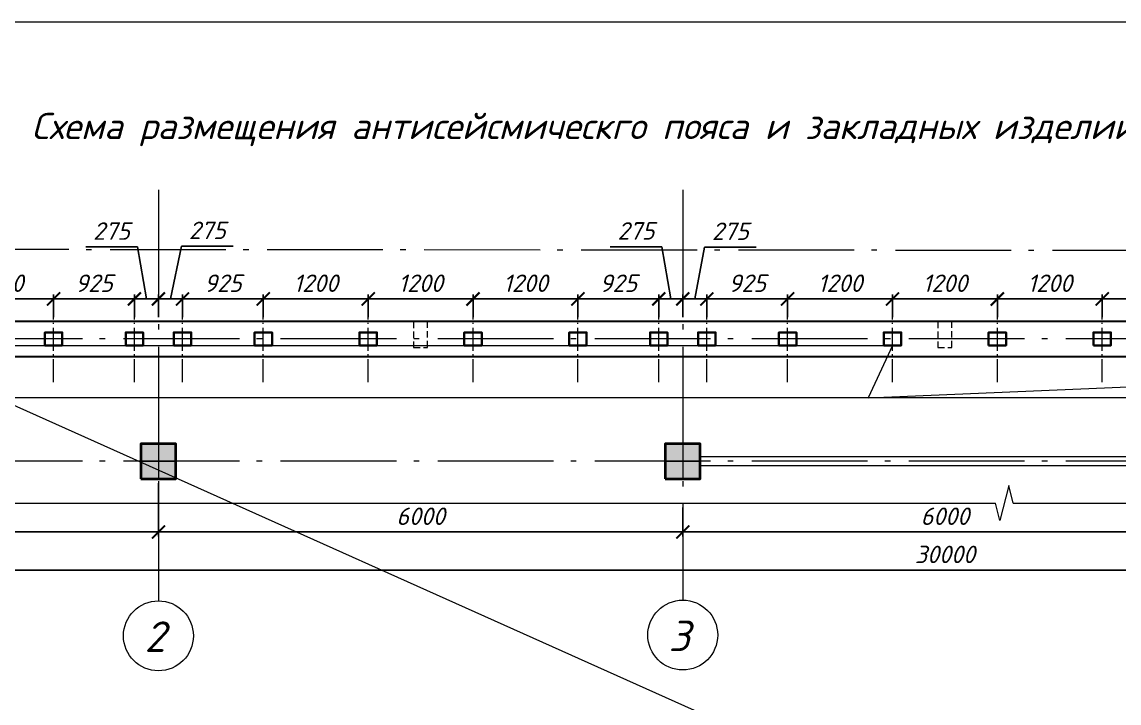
# Model space of a CAD drawing. Header units: millimetres. Extents: x -261261 to 40490, y -238222 to -44846.
# Drawn here: x -210213 to -197658, y -106135 to -98337 of the extents above; entities that cross this region are included whole.
import ezdxf
from ezdxf import colors
from ezdxf.entities.mleader import LeaderData, LeaderLine
from ezdxf.enums import TextEntityAlignment as Align
from ezdxf.math import Vec2, Vec3

# ---------------------------------------------------------------- set-up
doc = ezdxf.new("R2010")
doc.units = ezdxf.units.MM
doc.header["$MEASUREMENT"] = 0
doc.linetypes.add('Double Dashed', pattern=[1797.222233, 1325, -211.666656, 63.333344, -197.222233])
doc.linetypes.add('штриховаяX2', pattern=[38.1, 25.4, -12.7])
doc.layers.get('0').update_dxf_attribs({"lineweight": 5})
for name, color, linetype, lineweight in [('#Бетон', 10, 'Continuous', 35), ('#Выноски', 150, 'Continuous', 15), ('#Оси', 7, 'Continuous', 5), ('0_Ном._пера__99', 7, 'Continuous', 40), ('колонны_Ном._пера__94', 252, 'Continuous', 13), ('колонны_Ном._пера__99', 7, 'Continuous', 40), ('Конструкции', 160, 'Continuous', 5), ('оси_Ном._пера__96', 7, 'Continuous', 5), ('оси_Ном._пера__97', 7, 'Continuous', 20), ('размеры', 7, 'Continuous', 5)]:
    doc.layers.add(name, color=color, linetype=linetype, lineweight=lineweight)
doc.layers.add('#стены наруж', color=7, linetype='Continuous')
doc.layers.add('колонны', color=7, linetype='Continuous')
doc.styles.add('GOST 2.304', font='isocpeui.ttf')
doc.styles.get("Standard").update_dxf_attribs({"font": 'isocpeui.ttf'})
doc.styles.add('STEP PR', font='isocpeui.ttf')
doc.dimstyles.get("Standard").update_dxf_attribs({"dimtxt": 200, "dimasz": 150, "dimexe": 50, "dimexo": 50, "dimgap": 80, "dimtad": 1, "dimdec": 0, "dimzin": 0, "dimdsep": 46, "dimtxsty": 'Standard', "dimblk": 'ARCHTICK', "dimcen": 5, "dimdle": 50, "dimadec": 0, "dimazin": 0, "dimtfac": 1, "dimtdec": 0, "dimtofl": 0, "dimtmove": 1, "dimatfit": 3, "dimfxl": 1, "dimtolj": 1, "dimtzin": 0, "dimarcsym": 0})

# ---------------------------------------------------------------- blocks, each defined once
blk = doc.blocks.new('Колонна_15_1', base_point=(22379, 71856))
at = {"layer": 'колонны_Ном._пера__94', "linetype": 'Continuous', "true_color": 0x7d7d7d}
blk.add_hatch(color=8, dxfattribs=at).paths.add_polyline_path([(22179, 71647), (22579, 71647), (22579, 72047), (22179, 72047)])
blk.add_hatch(color=8, dxfattribs=at).paths.add_polyline_path([(22179, 71647), (22579, 71647), (22579, 72047), (22179, 72047)])
at = {"layer": 'колонны_Ном._пера__99', "linetype": 'Continuous', "flags": 128}
blk.add_lwpolyline([(22179, 71647), (22579, 71647), (22579, 72047), (22179, 72047)], close=True, dxfattribs=at)
at = {"layer": 'колонны_Ном._пера__99', "color": 8, "linetype": 'Continuous', "true_color": 0x737373, "flags": 128}
blk.add_lwpolyline([(22179, 71647), (22579, 71647), (22579, 72047), (22179, 72047)], close=True, dxfattribs=at)
at = {"layer": 'оси_Ном._пера__96', "color": 253, "lineweight": 5, "true_color": 0x9c9c9c}
for points in [[(22379, 72047), (22379, 71647)], [(22379, 72047), (22379, 71647)], [(22179, 71847), (22579, 71847)], [(22179, 71847), (22579, 71847)]]:
    blk.add_lwpolyline(points, dxfattribs=at)
blk = doc.blocks.new('Связ001')
at = {"layer": 'Конструкции', "color": 102, "linetype": 'Continuous', "lineweight": 9}
blk.add_lwpolyline([(5837, 0), (5837, 100), (0, 100), (0, 0), (5837, 0)], dxfattribs=at)
blk = doc.blocks.new('*U282')
at = {"color": 0, "linetype": 'ByBlock', "lineweight": -2}
for p, q in [((102.129, 0), (102.441, 1.25)), ((102.441, 1.25), (103.066, -1.25)), ((102.129, 0), (0, 0)), ((103.066, -1.25), (103.379, 0)), ((205.507, 0), (103.379, 0))]:
    blk.add_line(p, q, dxfattribs=at)
blk = doc.blocks.new('_ArchTick')
at = {"color": 0, "linetype": 'ByBlock', "const_width": 0.15}
blk.add_lwpolyline([(-0.5, -0.5), (0.5, 0.5)], dxfattribs=at)
blk = doc.blocks.new('*D288')
at = {"layer": 'Defpoints', "color": 0, "transparency": 16777216}
for p in [(-209851, -101508), (-211051, -101766), (-209851, -101766)]:
    blk.add_point(p, dxfattribs=at)
at = {"layer": 'размеры', "color": 0, "lineweight": -2, "transparency": 16777216}
for p, q in [((-211101, -101508), (-209801, -101508)), ((-211051, -101716), (-211051, -101458)), ((-209851, -101716), (-209851, -101458))]:
    blk.add_line(p, q, dxfattribs=at)
at = {"layer": 'размеры', "color": 0, "lineweight": -2, "transparency": 16777216, "xscale": 150, "yscale": 150, "zscale": 150, "rotation": 180}
blk.add_blockref('_ArchTick', (-211051, -101508), dxfattribs=at)
at = {"layer": 'размеры', "color": 0, "lineweight": -2, "transparency": 16777216, "xscale": 150, "yscale": 150, "zscale": 150}
blk.add_blockref('_ArchTick', (-209851, -101508), dxfattribs=at)
at = {"layer": 'размеры', "color": 0, "transparency": 16777216, "insert": (-210451, -101328), "char_height": 200, "attachment_point": 5, "style": 'STEP PR'}
blk.add_mtext('\\A1;1200', dxfattribs=at)
blk = doc.blocks.new('*D289')
at = {"layer": 'Defpoints', "color": 0, "transparency": 16777216}
for p in [(-208926, -101508), (-209851, -101766), (-208926, -101766)]:
    blk.add_point(p, dxfattribs=at)
at = {"layer": 'размеры', "color": 0, "lineweight": -2, "transparency": 16777216}
for p, q in [((-209901, -101508), (-208876, -101508)), ((-209851, -101716), (-209851, -101458)), ((-208926, -101716), (-208926, -101458))]:
    blk.add_line(p, q, dxfattribs=at)
at = {"layer": 'размеры', "color": 0, "lineweight": -2, "transparency": 16777216, "xscale": 150, "yscale": 150, "zscale": 150, "rotation": 180}
blk.add_blockref('_ArchTick', (-209851, -101508), dxfattribs=at)
at = {"layer": 'размеры', "color": 0, "lineweight": -2, "transparency": 16777216, "xscale": 150, "yscale": 150, "zscale": 150}
blk.add_blockref('_ArchTick', (-208926, -101508), dxfattribs=at)
at = {"layer": 'размеры', "color": 0, "transparency": 16777216, "insert": (-209388, -101328), "char_height": 200, "attachment_point": 5, "style": 'STEP PR'}
blk.add_mtext('\\A1;925', dxfattribs=at)
blk = doc.blocks.new('*D290')
at = {"layer": 'Defpoints', "color": 0, "transparency": 16777216}
for p in [(-208651, -101508), (-208926, -101766), (-208651, -101766)]:
    blk.add_point(p, dxfattribs=at)
at = {"layer": 'размеры', "color": 0, "lineweight": -2, "transparency": 16777216}
for p, q in [((-208892, -100912), (-209483, -100912)), ((-208789, -101508), (-208892, -100912)), ((-208976, -101508), (-208601, -101508)), ((-208926, -101716), (-208926, -101458)), ((-208651, -101716), (-208651, -101458))]:
    blk.add_line(p, q, dxfattribs=at)
at = {"layer": 'размеры', "color": 0, "lineweight": -2, "transparency": 16777216, "xscale": 150, "yscale": 150, "zscale": 150, "rotation": 180}
blk.add_blockref('_ArchTick', (-208926, -101508), dxfattribs=at)
at = {"layer": 'размеры', "color": 0, "lineweight": -2, "transparency": 16777216, "xscale": 150, "yscale": 150, "zscale": 150}
blk.add_blockref('_ArchTick', (-208651, -101508), dxfattribs=at)
at = {"layer": 'размеры', "color": 0, "transparency": 16777216, "insert": (-209188, -100731), "char_height": 200, "attachment_point": 5, "style": 'STEP PR'}
blk.add_mtext('\\A1;275', dxfattribs=at)
blk = doc.blocks.new('*D291')
at = {"layer": 'Defpoints', "color": 0, "transparency": 16777216}
for p in [(-208376, -101508), (-208651, -101766), (-208376, -101766)]:
    blk.add_point(p, dxfattribs=at)
at = {"layer": 'размеры', "color": 0, "lineweight": -2, "transparency": 16777216}
for p, q in [((-208514, -101508), (-208388, -100904)), ((-208388, -100904), (-207797, -100904)), ((-208701, -101508), (-208326, -101508)), ((-208651, -101716), (-208651, -101458)), ((-208376, -101716), (-208376, -101458))]:
    blk.add_line(p, q, dxfattribs=at)
at = {"layer": 'размеры', "color": 0, "lineweight": -2, "transparency": 16777216, "xscale": 150, "yscale": 150, "zscale": 150, "rotation": 180}
blk.add_blockref('_ArchTick', (-208651, -101508), dxfattribs=at)
at = {"layer": 'размеры', "color": 0, "lineweight": -2, "transparency": 16777216, "xscale": 150, "yscale": 150, "zscale": 150}
blk.add_blockref('_ArchTick', (-208376, -101508), dxfattribs=at)
at = {"layer": 'размеры', "color": 0, "transparency": 16777216, "insert": (-208092, -100723), "char_height": 200, "attachment_point": 5, "style": 'STEP PR'}
blk.add_mtext('\\A1;275', dxfattribs=at)
blk = doc.blocks.new('*D292')
at = {"layer": 'Defpoints', "color": 0, "transparency": 16777216}
for p in [(-207451, -101508), (-208376, -101766), (-207451, -101766)]:
    blk.add_point(p, dxfattribs=at)
at = {"layer": 'размеры', "color": 0, "lineweight": -2, "transparency": 16777216}
for p, q in [((-208426, -101508), (-207401, -101508)), ((-208376, -101716), (-208376, -101458)), ((-207451, -101716), (-207451, -101458))]:
    blk.add_line(p, q, dxfattribs=at)
at = {"layer": 'размеры', "color": 0, "lineweight": -2, "transparency": 16777216, "xscale": 150, "yscale": 150, "zscale": 150, "rotation": 180}
blk.add_blockref('_ArchTick', (-208376, -101508), dxfattribs=at)
at = {"layer": 'размеры', "color": 0, "lineweight": -2, "transparency": 16777216, "xscale": 150, "yscale": 150, "zscale": 150}
blk.add_blockref('_ArchTick', (-207451, -101508), dxfattribs=at)
at = {"layer": 'размеры', "color": 0, "transparency": 16777216, "insert": (-207913, -101328), "char_height": 200, "attachment_point": 5, "style": 'STEP PR'}
blk.add_mtext('\\A1;925', dxfattribs=at)
blk = doc.blocks.new('*D293')
at = {"layer": 'Defpoints', "color": 0, "transparency": 16777216}
for p in [(-206251, -101508), (-207451, -101766), (-206251, -101766)]:
    blk.add_point(p, dxfattribs=at)
at = {"layer": 'размеры', "color": 0, "lineweight": -2, "transparency": 16777216}
for p, q in [((-207501, -101508), (-206201, -101508)), ((-207451, -101716), (-207451, -101458)), ((-206251, -101716), (-206251, -101458))]:
    blk.add_line(p, q, dxfattribs=at)
at = {"layer": 'размеры', "color": 0, "lineweight": -2, "transparency": 16777216, "xscale": 150, "yscale": 150, "zscale": 150, "rotation": 180}
blk.add_blockref('_ArchTick', (-207451, -101508), dxfattribs=at)
at = {"layer": 'размеры', "color": 0, "lineweight": -2, "transparency": 16777216, "xscale": 150, "yscale": 150, "zscale": 150}
blk.add_blockref('_ArchTick', (-206251, -101508), dxfattribs=at)
at = {"layer": 'размеры', "color": 0, "transparency": 16777216, "insert": (-206851, -101328), "char_height": 200, "attachment_point": 5, "style": 'STEP PR'}
blk.add_mtext('\\A1;1200', dxfattribs=at)
blk = doc.blocks.new('*D294')
at = {"layer": 'Defpoints', "color": 0, "transparency": 16777216}
for p in [(-205051, -101508), (-206251, -101766), (-205051, -101766)]:
    blk.add_point(p, dxfattribs=at)
at = {"layer": 'размеры', "color": 0, "lineweight": -2, "transparency": 16777216}
for p, q in [((-206301, -101508), (-205001, -101508)), ((-206251, -101716), (-206251, -101458)), ((-205051, -101716), (-205051, -101458))]:
    blk.add_line(p, q, dxfattribs=at)
at = {"layer": 'размеры', "color": 0, "lineweight": -2, "transparency": 16777216, "xscale": 150, "yscale": 150, "zscale": 150, "rotation": 180}
blk.add_blockref('_ArchTick', (-206251, -101508), dxfattribs=at)
at = {"layer": 'размеры', "color": 0, "lineweight": -2, "transparency": 16777216, "xscale": 150, "yscale": 150, "zscale": 150}
blk.add_blockref('_ArchTick', (-205051, -101508), dxfattribs=at)
at = {"layer": 'размеры', "color": 0, "transparency": 16777216, "insert": (-205651, -101328), "char_height": 200, "attachment_point": 5, "style": 'STEP PR'}
blk.add_mtext('\\A1;1200', dxfattribs=at)
blk = doc.blocks.new('*D295')
at = {"layer": 'Defpoints', "color": 0, "transparency": 16777216}
for p in [(-203851, -101508), (-205051, -101766), (-203851, -101766)]:
    blk.add_point(p, dxfattribs=at)
at = {"layer": 'размеры', "color": 0, "lineweight": -2, "transparency": 16777216}
for p, q in [((-205101, -101508), (-203801, -101508)), ((-205051, -101716), (-205051, -101458)), ((-203851, -101716), (-203851, -101458))]:
    blk.add_line(p, q, dxfattribs=at)
at = {"layer": 'размеры', "color": 0, "lineweight": -2, "transparency": 16777216, "xscale": 150, "yscale": 150, "zscale": 150, "rotation": 180}
blk.add_blockref('_ArchTick', (-205051, -101508), dxfattribs=at)
at = {"layer": 'размеры', "color": 0, "lineweight": -2, "transparency": 16777216, "xscale": 150, "yscale": 150, "zscale": 150}
blk.add_blockref('_ArchTick', (-203851, -101508), dxfattribs=at)
at = {"layer": 'размеры', "color": 0, "transparency": 16777216, "insert": (-204451, -101328), "char_height": 200, "attachment_point": 5, "style": 'STEP PR'}
blk.add_mtext('\\A1;1200', dxfattribs=at)
blk = doc.blocks.new('*D296')
at = {"layer": 'Defpoints', "color": 0, "transparency": 16777216}
for p in [(-202926, -101508), (-203851, -101766), (-202926, -101766)]:
    blk.add_point(p, dxfattribs=at)
at = {"layer": 'размеры', "color": 0, "lineweight": -2, "transparency": 16777216}
for p, q in [((-203901, -101508), (-202876, -101508)), ((-203851, -101716), (-203851, -101458)), ((-202926, -101716), (-202926, -101458))]:
    blk.add_line(p, q, dxfattribs=at)
at = {"layer": 'размеры', "color": 0, "lineweight": -2, "transparency": 16777216, "xscale": 150, "yscale": 150, "zscale": 150, "rotation": 180}
blk.add_blockref('_ArchTick', (-203851, -101508), dxfattribs=at)
at = {"layer": 'размеры', "color": 0, "lineweight": -2, "transparency": 16777216, "xscale": 150, "yscale": 150, "zscale": 150}
blk.add_blockref('_ArchTick', (-202926, -101508), dxfattribs=at)
at = {"layer": 'размеры', "color": 0, "transparency": 16777216, "insert": (-203388, -101328), "char_height": 200, "attachment_point": 5, "style": 'STEP PR'}
blk.add_mtext('\\A1;925', dxfattribs=at)
blk = doc.blocks.new('*D297')
at = {"layer": 'Defpoints', "color": 0, "transparency": 16777216}
for p in [(-202651, -101508), (-202926, -101766), (-202651, -101766)]:
    blk.add_point(p, dxfattribs=at)
at = {"layer": 'размеры', "color": 0, "lineweight": -2, "transparency": 16777216}
for p, q in [((-202891, -100910), (-203481, -100910)), ((-202789, -101508), (-202891, -100910)), ((-202976, -101508), (-202601, -101508)), ((-202926, -101716), (-202926, -101458)), ((-202651, -101716), (-202651, -101458))]:
    blk.add_line(p, q, dxfattribs=at)
at = {"layer": 'размеры', "color": 0, "lineweight": -2, "transparency": 16777216, "xscale": 150, "yscale": 150, "zscale": 150, "rotation": 180}
blk.add_blockref('_ArchTick', (-202926, -101508), dxfattribs=at)
at = {"layer": 'размеры', "color": 0, "lineweight": -2, "transparency": 16777216, "xscale": 150, "yscale": 150, "zscale": 150}
blk.add_blockref('_ArchTick', (-202651, -101508), dxfattribs=at)
at = {"layer": 'размеры', "color": 0, "transparency": 16777216, "insert": (-203186, -100729), "char_height": 200, "attachment_point": 5, "style": 'STEP PR'}
blk.add_mtext('\\A1;275', dxfattribs=at)
blk = doc.blocks.new('*D298')
at = {"layer": 'Defpoints', "color": 0, "transparency": 16777216}
for p in [(-202376, -101508), (-202651, -101766), (-202376, -101766)]:
    blk.add_point(p, dxfattribs=at)
at = {"layer": 'размеры', "color": 0, "lineweight": -2, "transparency": 16777216}
for p, q in [((-202514, -101508), (-202401, -100914)), ((-202401, -100914), (-201810, -100914)), ((-202701, -101508), (-202326, -101508)), ((-202651, -101716), (-202651, -101458)), ((-202376, -101716), (-202376, -101458))]:
    blk.add_line(p, q, dxfattribs=at)
at = {"layer": 'размеры', "color": 0, "lineweight": -2, "transparency": 16777216, "xscale": 150, "yscale": 150, "zscale": 150, "rotation": 180}
blk.add_blockref('_ArchTick', (-202651, -101508), dxfattribs=at)
at = {"layer": 'размеры', "color": 0, "lineweight": -2, "transparency": 16777216, "xscale": 150, "yscale": 150, "zscale": 150}
blk.add_blockref('_ArchTick', (-202376, -101508), dxfattribs=at)
at = {"layer": 'размеры', "color": 0, "transparency": 16777216, "insert": (-202106, -100733), "char_height": 200, "attachment_point": 5, "style": 'STEP PR'}
blk.add_mtext('\\A1;275', dxfattribs=at)
blk = doc.blocks.new('*D299')
at = {"layer": 'Defpoints', "color": 0, "transparency": 16777216}
for p in [(-201451, -101508), (-202376, -101766), (-201451, -101766)]:
    blk.add_point(p, dxfattribs=at)
at = {"layer": 'размеры', "color": 0, "lineweight": -2, "transparency": 16777216}
for p, q in [((-202426, -101508), (-201401, -101508)), ((-202376, -101716), (-202376, -101458)), ((-201451, -101716), (-201451, -101458))]:
    blk.add_line(p, q, dxfattribs=at)
at = {"layer": 'размеры', "color": 0, "lineweight": -2, "transparency": 16777216, "xscale": 150, "yscale": 150, "zscale": 150, "rotation": 180}
blk.add_blockref('_ArchTick', (-202376, -101508), dxfattribs=at)
at = {"layer": 'размеры', "color": 0, "lineweight": -2, "transparency": 16777216, "xscale": 150, "yscale": 150, "zscale": 150}
blk.add_blockref('_ArchTick', (-201451, -101508), dxfattribs=at)
at = {"layer": 'размеры', "color": 0, "transparency": 16777216, "insert": (-201913, -101328), "char_height": 200, "attachment_point": 5, "style": 'STEP PR'}
blk.add_mtext('\\A1;925', dxfattribs=at)
blk = doc.blocks.new('*D300')
at = {"layer": 'Defpoints', "color": 0, "transparency": 16777216}
for p in [(-200251, -101508), (-201451, -101766), (-200251, -101766)]:
    blk.add_point(p, dxfattribs=at)
at = {"layer": 'размеры', "color": 0, "lineweight": -2, "transparency": 16777216}
for p, q in [((-201501, -101508), (-200201, -101508)), ((-201451, -101716), (-201451, -101458)), ((-200251, -101716), (-200251, -101458))]:
    blk.add_line(p, q, dxfattribs=at)
at = {"layer": 'размеры', "color": 0, "lineweight": -2, "transparency": 16777216, "xscale": 150, "yscale": 150, "zscale": 150, "rotation": 180}
blk.add_blockref('_ArchTick', (-201451, -101508), dxfattribs=at)
at = {"layer": 'размеры', "color": 0, "lineweight": -2, "transparency": 16777216, "xscale": 150, "yscale": 150, "zscale": 150}
blk.add_blockref('_ArchTick', (-200251, -101508), dxfattribs=at)
at = {"layer": 'размеры', "color": 0, "transparency": 16777216, "insert": (-200851, -101328), "char_height": 200, "attachment_point": 5, "style": 'STEP PR'}
blk.add_mtext('\\A1;1200', dxfattribs=at)
blk = doc.blocks.new('*D301')
at = {"layer": 'Defpoints', "color": 0, "transparency": 16777216}
for p in [(-199051, -101508), (-200251, -101766), (-199051, -101766)]:
    blk.add_point(p, dxfattribs=at)
at = {"layer": 'размеры', "color": 0, "lineweight": -2, "transparency": 16777216}
for p, q in [((-200301, -101508), (-199001, -101508)), ((-200251, -101716), (-200251, -101458)), ((-199051, -101716), (-199051, -101458))]:
    blk.add_line(p, q, dxfattribs=at)
at = {"layer": 'размеры', "color": 0, "lineweight": -2, "transparency": 16777216, "xscale": 150, "yscale": 150, "zscale": 150, "rotation": 180}
blk.add_blockref('_ArchTick', (-200251, -101508), dxfattribs=at)
at = {"layer": 'размеры', "color": 0, "lineweight": -2, "transparency": 16777216, "xscale": 150, "yscale": 150, "zscale": 150}
blk.add_blockref('_ArchTick', (-199051, -101508), dxfattribs=at)
at = {"layer": 'размеры', "color": 0, "transparency": 16777216, "insert": (-199651, -101328), "char_height": 200, "attachment_point": 5, "style": 'STEP PR'}
blk.add_mtext('\\A1;1200', dxfattribs=at)
blk = doc.blocks.new('*D302')
at = {"layer": 'Defpoints', "color": 0, "transparency": 16777216}
for p in [(-197851, -101508), (-199051, -101766), (-197851, -101766)]:
    blk.add_point(p, dxfattribs=at)
at = {"layer": 'размеры', "color": 0, "lineweight": -2, "transparency": 16777216}
for p, q in [((-199101, -101508), (-197801, -101508)), ((-199051, -101716), (-199051, -101458)), ((-197851, -101716), (-197851, -101458))]:
    blk.add_line(p, q, dxfattribs=at)
at = {"layer": 'размеры', "color": 0, "lineweight": -2, "transparency": 16777216, "xscale": 150, "yscale": 150, "zscale": 150, "rotation": 180}
blk.add_blockref('_ArchTick', (-199051, -101508), dxfattribs=at)
at = {"layer": 'размеры', "color": 0, "lineweight": -2, "transparency": 16777216, "xscale": 150, "yscale": 150, "zscale": 150}
blk.add_blockref('_ArchTick', (-197851, -101508), dxfattribs=at)
at = {"layer": 'размеры', "color": 0, "transparency": 16777216, "insert": (-198451, -101328), "char_height": 200, "attachment_point": 5, "style": 'STEP PR'}
blk.add_mtext('\\A1;1200', dxfattribs=at)
blk = doc.blocks.new('*D303')
at = {"layer": 'Defpoints', "color": 0, "transparency": 16777216}
for p in [(-196926, -101508), (-197851, -101766), (-196926, -101766)]:
    blk.add_point(p, dxfattribs=at)
at = {"layer": 'размеры', "color": 0, "lineweight": -2, "transparency": 16777216}
for p, q in [((-197901, -101508), (-196876, -101508)), ((-197851, -101716), (-197851, -101458)), ((-196926, -101716), (-196926, -101458))]:
    blk.add_line(p, q, dxfattribs=at)
at = {"layer": 'размеры', "color": 0, "lineweight": -2, "transparency": 16777216, "xscale": 150, "yscale": 150, "zscale": 150, "rotation": 180}
blk.add_blockref('_ArchTick', (-197851, -101508), dxfattribs=at)
at = {"layer": 'размеры', "color": 0, "lineweight": -2, "transparency": 16777216, "xscale": 150, "yscale": 150, "zscale": 150}
blk.add_blockref('_ArchTick', (-196926, -101508), dxfattribs=at)
at = {"layer": 'размеры', "color": 0, "transparency": 16777216, "insert": (-197388, -101328), "char_height": 200, "attachment_point": 5, "style": 'STEP PR'}
blk.add_mtext('\\A1;925', dxfattribs=at)
blk = doc.blocks.new('*D324')
at = {"layer": 'Defpoints', "color": 0, "transparency": 16777216}
for p in [(-214651, -103845), (-208651, -103845), (-208651, -104176)]:
    blk.add_point(p, dxfattribs=at)
at = {"layer": 'размеры', "color": 0, "lineweight": -2, "transparency": 16777216}
for p, q in [((-214651, -103895), (-214651, -104226)), ((-208651, -103895), (-208651, -104226)), ((-214701, -104176), (-208601, -104176))]:
    blk.add_line(p, q, dxfattribs=at)
at = {"layer": 'размеры', "color": 0, "lineweight": -2, "transparency": 16777216, "xscale": 150, "yscale": 150, "zscale": 150, "rotation": 180}
blk.add_blockref('_ArchTick', (-214651, -104176), dxfattribs=at)
at = {"layer": 'размеры', "color": 0, "lineweight": -2, "transparency": 16777216, "xscale": 150, "yscale": 150, "zscale": 150}
blk.add_blockref('_ArchTick', (-208651, -104176), dxfattribs=at)
at = {"layer": 'размеры', "color": 0, "transparency": 16777216, "insert": (-211651, -103996), "char_height": 200, "attachment_point": 5, "style": 'STEP PR'}
blk.add_mtext('\\A1;6000', dxfattribs=at)
blk = doc.blocks.new('*D325')
at = {"layer": 'Defpoints', "color": 0, "transparency": 16777216}
for p in [(-208651, -103566), (-202651, -103845), (-202651, -104176)]:
    blk.add_point(p, dxfattribs=at)
at = {"layer": 'размеры', "color": 0, "lineweight": -2, "transparency": 16777216}
for p, q in [((-208651, -103616), (-208651, -104226)), ((-202651, -103895), (-202651, -104226)), ((-208701, -104176), (-202601, -104176))]:
    blk.add_line(p, q, dxfattribs=at)
at = {"layer": 'размеры', "color": 0, "lineweight": -2, "transparency": 16777216, "xscale": 150, "yscale": 150, "zscale": 150, "rotation": 180}
blk.add_blockref('_ArchTick', (-208651, -104176), dxfattribs=at)
at = {"layer": 'размеры', "color": 0, "lineweight": -2, "transparency": 16777216, "xscale": 150, "yscale": 150, "zscale": 150}
blk.add_blockref('_ArchTick', (-202651, -104176), dxfattribs=at)
at = {"layer": 'размеры', "color": 0, "transparency": 16777216, "insert": (-205651, -103996), "char_height": 200, "attachment_point": 5, "style": 'STEP PR'}
blk.add_mtext('\\A1;6000', dxfattribs=at)
blk = doc.blocks.new('*D326')
at = {"layer": 'Defpoints', "color": 0, "transparency": 16777216}
for p in [(-202651, -103845), (-196651, -103845), (-196651, -104176)]:
    blk.add_point(p, dxfattribs=at)
at = {"layer": 'размеры', "color": 0, "lineweight": -2, "transparency": 16777216}
for p, q in [((-202651, -103895), (-202651, -104226)), ((-196651, -103895), (-196651, -104226)), ((-202701, -104176), (-196601, -104176))]:
    blk.add_line(p, q, dxfattribs=at)
at = {"layer": 'размеры', "color": 0, "lineweight": -2, "transparency": 16777216, "xscale": 150, "yscale": 150, "zscale": 150, "rotation": 180}
blk.add_blockref('_ArchTick', (-202651, -104176), dxfattribs=at)
at = {"layer": 'размеры', "color": 0, "lineweight": -2, "transparency": 16777216, "xscale": 150, "yscale": 150, "zscale": 150}
blk.add_blockref('_ArchTick', (-196651, -104176), dxfattribs=at)
at = {"layer": 'размеры', "color": 0, "transparency": 16777216, "insert": (-199651, -103996), "char_height": 200, "attachment_point": 5, "style": 'STEP PR'}
blk.add_mtext('\\A1;6000', dxfattribs=at)
blk = doc.blocks.new('*D330')
at = {"layer": 'Defpoints', "color": 0, "transparency": 16777216}
for p in [(-214651, -103566), (-184651, -103566), (-184651, -104613)]:
    blk.add_point(p, dxfattribs=at)
at = {"layer": 'размеры', "color": 0, "lineweight": -2, "transparency": 16777216}
for p, q in [((-214651, -103616), (-214651, -104663)), ((-184651, -103616), (-184651, -104663)), ((-214701, -104613), (-184601, -104613))]:
    blk.add_line(p, q, dxfattribs=at)
at = {"layer": 'размеры', "color": 0, "lineweight": -2, "transparency": 16777216, "xscale": 150, "yscale": 150, "zscale": 150, "rotation": 180}
blk.add_blockref('_ArchTick', (-214651, -104613), dxfattribs=at)
at = {"layer": 'размеры', "color": 0, "lineweight": -2, "transparency": 16777216, "xscale": 150, "yscale": 150, "zscale": 150}
blk.add_blockref('_ArchTick', (-184651, -104613), dxfattribs=at)
at = {"layer": 'размеры', "color": 0, "transparency": 16777216, "insert": (-199651, -104433), "char_height": 200, "attachment_point": 5}
blk.add_mtext('\\A1;30000', dxfattribs=at)

msp = doc.modelspace()

# ---------------------------------------------------------------- linework, layer by layer
at = {"layer": '#Бетон', "linetype": 'штриховаяX2', "lineweight": 9, "ltscale": 3}
for points in [[(-205571.5, -102065.7), (-205571.5, -101765.7), (-205731.5, -101765.7), (-205731.5, -102065.7)], [(-199571.5, -102065.7), (-199571.5, -101765.7), (-199731.5, -101765.7), (-199731.5, -102065.7)]]:
    msp.add_lwpolyline(points, close=True, dxfattribs=at)
at = {"layer": '#Бетон'}
for points in [[(-209950.9, -102040.8), (-209750.9, -102040.8), (-209750.9, -101890.8), (-209950.9, -101890.8)], [(-209025.9, -102040.8), (-208825.9, -102040.8), (-208825.9, -101890.8), (-209025.9, -101890.8)], [(-208475.9, -102040.8), (-208275.9, -102040.8), (-208275.9, -101890.8), (-208475.9, -101890.8)], [(-207550.9, -102040.8), (-207350.9, -102040.8), (-207350.9, -101890.8), (-207550.9, -101890.8)], [(-206350.9, -102040.7), (-206150.9, -102040.7), (-206150.9, -101890.7), (-206350.9, -101890.7)], [(-205150.9, -102040.7), (-204950.9, -102040.7), (-204950.9, -101890.7), (-205150.9, -101890.7)], [(-203950.9, -102040.8), (-203750.9, -102040.8), (-203750.9, -101890.8), (-203950.9, -101890.8)], [(-203025.9, -102040.7), (-202825.9, -102040.7), (-202825.9, -101890.7), (-203025.9, -101890.7)], [(-202475.9, -102040.7), (-202275.9, -102040.7), (-202275.9, -101890.7), (-202475.9, -101890.7)], [(-201550.9, -102040.7), (-201350.9, -102040.7), (-201350.9, -101890.7), (-201550.9, -101890.7)], [(-200350.9, -102040.8), (-200150.9, -102040.8), (-200150.9, -101890.8), (-200350.9, -101890.8)], [(-199150.9, -102040.7), (-198950.9, -102040.7), (-198950.9, -101890.7), (-199150.9, -101890.7)], [(-197950.9, -102040.7), (-197750.9, -102040.7), (-197750.9, -101890.7), (-197950.9, -101890.7)]]:
    msp.add_lwpolyline(points, close=True, dxfattribs=at)
at = {"layer": '#стены наруж', "lineweight": 30}
for points in [[(-184351.2, -101765.8), (-184351.2, -101765.8), (-184351.2, -101765.8), (-184351.2, -101765.8), (-184351.2, -101765.8), (-215271.5, -101765.8), (-215271.5, -103845.4)], [(-214871.5, -103845.4), (-214871.5, -102165.8), (-184351.2, -102165.8), (-184351.2, -101765.8)]]:
    msp.add_lwpolyline(points, dxfattribs=at)
msp.add_lwpolyline([(-220094.7, -98336.6), (-172624.4, -98336.6), (-172624.4, -119626.1), (-220094.7, -119626.1)], close=True)
msp.add_lwpolyline([(-220094.7, -98336.6), (-172624.4, -119626.1)])
at = {"layer": 'Defpoints', "color": 8, "linetype": 'штриховаяX2', "lineweight": 5, "ltscale": 5, "true_color": 0x737373, "const_width": 0.5}
for points in [[(-208751.5, -103165.8), (-208551.5, -103165.8), (-208551.5, -101865.8), (-208751.5, -101865.8)], [(-202751.5, -103165.8), (-202551.5, -103165.8), (-202551.5, -101865.8), (-202751.5, -101865.8)], [(-214451.5, -103165.8), (-196856.7, -103165.8), (-196856.7, -103565.8), (-214451.5, -103565.8)]]:
    msp.add_lwpolyline(points, close=True, dxfattribs=at)
at = {"layer": 'оси_Ном._пера__96', "linetype": 'Double Dashed', "lineweight": 5}
for p, q in [((-208651.2, -100259.2), (-208651.2, -104334.2)), ((-202651.2, -100259.2), (-202651.2, -104325.1)), ((-208651.2, -104122.3), (-208651.2, -104965.2))]:
    msp.add_line(p, q, dxfattribs=at)
at = {"layer": 'оси_Ном._пера__96', "linetype": 'Double Dashed'}
for p, q in [((-182717.5, -100965.8), (-217249.4, -100937.7)), ((-184360.7, -101965.8), (-216741.4, -101965.8)), ((-184360.7, -103365.8), (-217041.5, -103365.8)), ((-202651.2, -104113.2), (-202651.2, -104956.1))]:
    msp.add_line(p, q, dxfattribs=at)
at = {"layer": 'оси_Ном._пера__96', "linetype": 'Double Dashed', "ltscale": 0.2}
for points in [[(-209850.9, -102461.5), (-209850.9, -101442)], [(-208925.9, -102461.5), (-208925.9, -101442)], [(-208375.9, -102461.5), (-208375.9, -101442)], [(-207450.9, -102461.5), (-207450.9, -101442)], [(-206250.9, -102461.5), (-206250.9, -101442)], [(-205050.9, -102461.5), (-205050.9, -101442)], [(-203850.9, -102461.5), (-203850.9, -101442)], [(-202925.9, -102461.4), (-202925.9, -101441.9)], [(-202375.9, -102461.4), (-202375.9, -101441.9)], [(-201450.9, -102461.5), (-201450.9, -101442)], [(-200250.9, -102461.5), (-200250.9, -101442)], [(-199050.9, -102461.4), (-199050.9, -101441.9)], [(-197850.9, -102461.4), (-197850.9, -101441.9)]]:
    msp.add_lwpolyline(points, dxfattribs=at)
at = {"layer": 'оси_Ном._пера__96', "linetype": 'Double Dashed', "lineweight": 5}
msp.add_point((-208651.2, -104122.3), dxfattribs=at)
msp.add_point((-208651.2, -104122.3), dxfattribs=at)
at = {"layer": 'оси_Ном._пера__96', "linetype": 'Double Dashed'}
msp.add_point((-202651.2, -104113.2), dxfattribs=at)
msp.add_point((-202651.2, -104113.2), dxfattribs=at)
at = {"layer": 'оси_Ном._пера__97', "linetype": 'Continuous'}
for centre in [(-202651.2, -105356.1), (-208651.2, -105365.2)]:
    msp.add_ellipse(centre, major_axis=(282.8, 282.8), ratio=1, start_param=3.9269908, end_param=10.2101761, dxfattribs=at)

# ---------------------------------------------------------------- block references
at = {"xscale": -160, "yscale": 160, "zscale": 160}
msp.add_blockref('*U282', (-182530.3, -103845.4), dxfattribs=at)
at = {"layer": 'колонны'}
for p in [(-208651.5, -103356.8), (-202651.5, -103356.8)]:
    msp.add_blockref('Колонна_15_1', p, dxfattribs=at)
at = {"layer": 'Конструкции', "linetype": 'Continuous', "lineweight": 5, "xscale": 0.9584354169361498, "zscale": 1000}
msp.add_blockref('Связ001', (-202451.5, -103415.8), dxfattribs=at)

# ---------------------------------------------------------------- texts
at = {"layer": '#Оси', "linetype": 'Continuous', "ltscale": 100, "style": 'GOST 2.304'}
for s, p in [('2', (-208690.9, -105374.8)), ('3', (-202690.9, -105365.7))]:
    msp.add_text(s, height=350, dxfattribs=at).set_placement(p, align=Align.MIDDLE_CENTER)
at = {"layer": '0_Ном._пера__99', "linetype": 'Continuous', "insert": (-210174.2, -99568.9), "char_height": 300, "width": 18903.132, "attachment_point": 4}
msp.add_mtext('\\pi70.429;Схема размещения антисейсмическго пояса и закладных изделий в  на отм.+10.600 в осях 1-7', dxfattribs=at)

# ---------------------------------------------------------------- dimensions: what is measured, and where the dimension line sits
at = {"layer": 'размеры'}
for base, p1, p2, picture, middle in [((-208651.2, -101507.8), (-208925.9, -101765.8), (-208651.2, -101765.8), '*D290', (-208972.5, -100912.4)), ((-208375.9, -101507.8), (-208651.2, -101765.8), (-208375.9, -101765.8), '*D291', (-208307.5, -100904)), ((-202651.2, -101507.8), (-202925.9, -101765.8), (-202651.2, -101765.8), '*D297', (-202970.6, -100910.1)), ((-202375.9, -101507.8), (-202651.2, -101765.8), (-202375.9, -101765.8), '*D298', (-202320.9, -100914.4))]:
    dim = msp.add_linear_dim(base=base, p1=p1, p2=p2, dimstyle='Standard', override={"dimtxsty": 'STEP PR'}, dxfattribs=at)
    dim.commit()
    dim.dimension.update_dxf_attribs({"geometry": picture, "text_midpoint": middle, "dimtype": 160})
for base, p1, p2, picture, middle in [((-209850.9, -101507.8), (-211050.9, -101765.8), (-209850.9, -101765.8), '*D288', (-210450.9, -101327.8)), ((-208925.9, -101507.8), (-209850.9, -101765.8), (-208925.9, -101765.8), '*D289', (-209388.4, -101327.8)), ((-207450.9, -101507.8), (-208375.9, -101765.8), (-207450.9, -101765.8), '*D292', (-207913.4, -101327.8)), ((-206250.9, -101507.8), (-207450.9, -101765.8), (-206250.9, -101765.8), '*D293', (-206850.9, -101327.8)), ((-205050.9, -101507.8), (-206250.9, -101765.8), (-205050.9, -101765.8), '*D294', (-205650.9, -101327.8)), ((-203850.9, -101507.8), (-205050.9, -101765.8), (-203850.9, -101765.8), '*D295', (-204450.9, -101327.8)), ((-202925.9, -101507.8), (-203850.9, -101765.8), (-202925.9, -101765.8), '*D296', (-203388.4, -101327.8)), ((-201450.9, -101507.8), (-202375.9, -101765.8), (-201450.9, -101765.8), '*D299', (-201913.4, -101327.8)), ((-200250.9, -101507.8), (-201450.9, -101765.8), (-200250.9, -101765.8), '*D300', (-200850.9, -101327.8)), ((-199050.9, -101507.8), (-200250.9, -101765.8), (-199050.9, -101765.8), '*D301', (-199650.9, -101327.8)), ((-197850.9, -101507.8), (-199050.9, -101765.8), (-197850.9, -101765.8), '*D302', (-198450.9, -101327.8)), ((-196925.9, -101507.8), (-197850.9, -101765.8), (-196925.9, -101765.8), '*D303', (-197388.4, -101327.8)), ((-202651.2, -104175.9), (-208651.2, -103565.8), (-202651.2, -103845.4), '*D325', (-205651.2, -103995.9)), ((-208651.2, -104175.9), (-214651.2, -103845.4), (-208651.2, -103845.4), '*D324', (-211651.2, -103995.9)), ((-196651.2, -104175.9), (-202651.2, -103845.4), (-196651.2, -103845.4), '*D326', (-199651.2, -103995.9))]:
    dim = msp.add_linear_dim(base=base, p1=p1, p2=p2, dimstyle='Standard', override={"dimtxsty": 'STEP PR'}, dxfattribs=at)
    dim.commit()
    dim.dimension.update_dxf_attribs({"geometry": picture, "text_midpoint": middle})
dim = msp.add_linear_dim(base=(-184651.2, -104613), p1=(-214651.2, -103565.8), p2=(-184651.2, -103565.8), dimstyle='Standard', dxfattribs=at)
dim.commit()
dim.dimension.update_dxf_attribs({"geometry": '*D330', "text_midpoint": (-199651.2, -104433)})

# ---------------------------------------------------------------- leaders
at = {"layer": '#Выноски'}
ml = msp.add_multileader_mtext('Standard', dxfattribs=at)
ml.set_content('\\A1;Зд-18\\PМН113-6', color=256, style='STEP PR')
ml.set_leader_properties(color=256, linetype='ByLayer', lineweight=-1)
ml.build(insert=Vec2(0, 0))
ml.multileader.update_dxf_attribs({"text_left_attachment_type": 6, "text_right_attachment_type": 6, "dogleg_length": 0, "arrow_head_size": 180, "scale": 0.75})
ctx = ml.context
ctx.base_point, ctx.scale, ctx.char_height, ctx.arrow_head_size, ctx.landing_gap_size, ctx.plane_origin = Vec3(-214742.7, -102641.2), 0.75, 180, 180, 75, Vec3(-208151.9, -116336)
ctx.left_attachment, ctx.right_attachment, ctx.text_align_type = 6, 6, 2
notes = []
notes.append((ctx, [(1, (1, 1, 0), (-213684.5, -102641.2), (-1, 0), 0, [(2, [(-213450.9, -102040.8), (-200250.9, -102040.8), (-200527.6, -102641.2), (-184925.9, -101965.8), (-185355.8, -102641.2)], 0, [])])]))
ctx.mtext.insert, ctx.mtext.rotation, ctx.mtext.defined_height, ctx.mtext.alignment, ctx.mtext.flow_direction = Vec3(-213759.5, -102425.2), 6.2831853, 301.3, 3, 5
for ctx, leaders in notes:
    for number, flags, end, landing, length, lines in leaders:
        leader = LeaderData()
        leader.index, (leader.has_last_leader_line, leader.has_dogleg_vector, leader.attachment_direction) = number, flags
        leader.last_leader_point, leader.dogleg_vector, leader.dogleg_length = Vec3(end), Vec3(landing), length
        for number, points, colour, breaks in lines:
            line = LeaderLine()
            line.index, line.vertices, line.color, line.breaks = number, Vec3.list(points), colors.encode_raw_color(colour), breaks
            leader.lines.append(line)
        ctx.leaders.append(leader)

doc.saveas('drawing.dxf')
